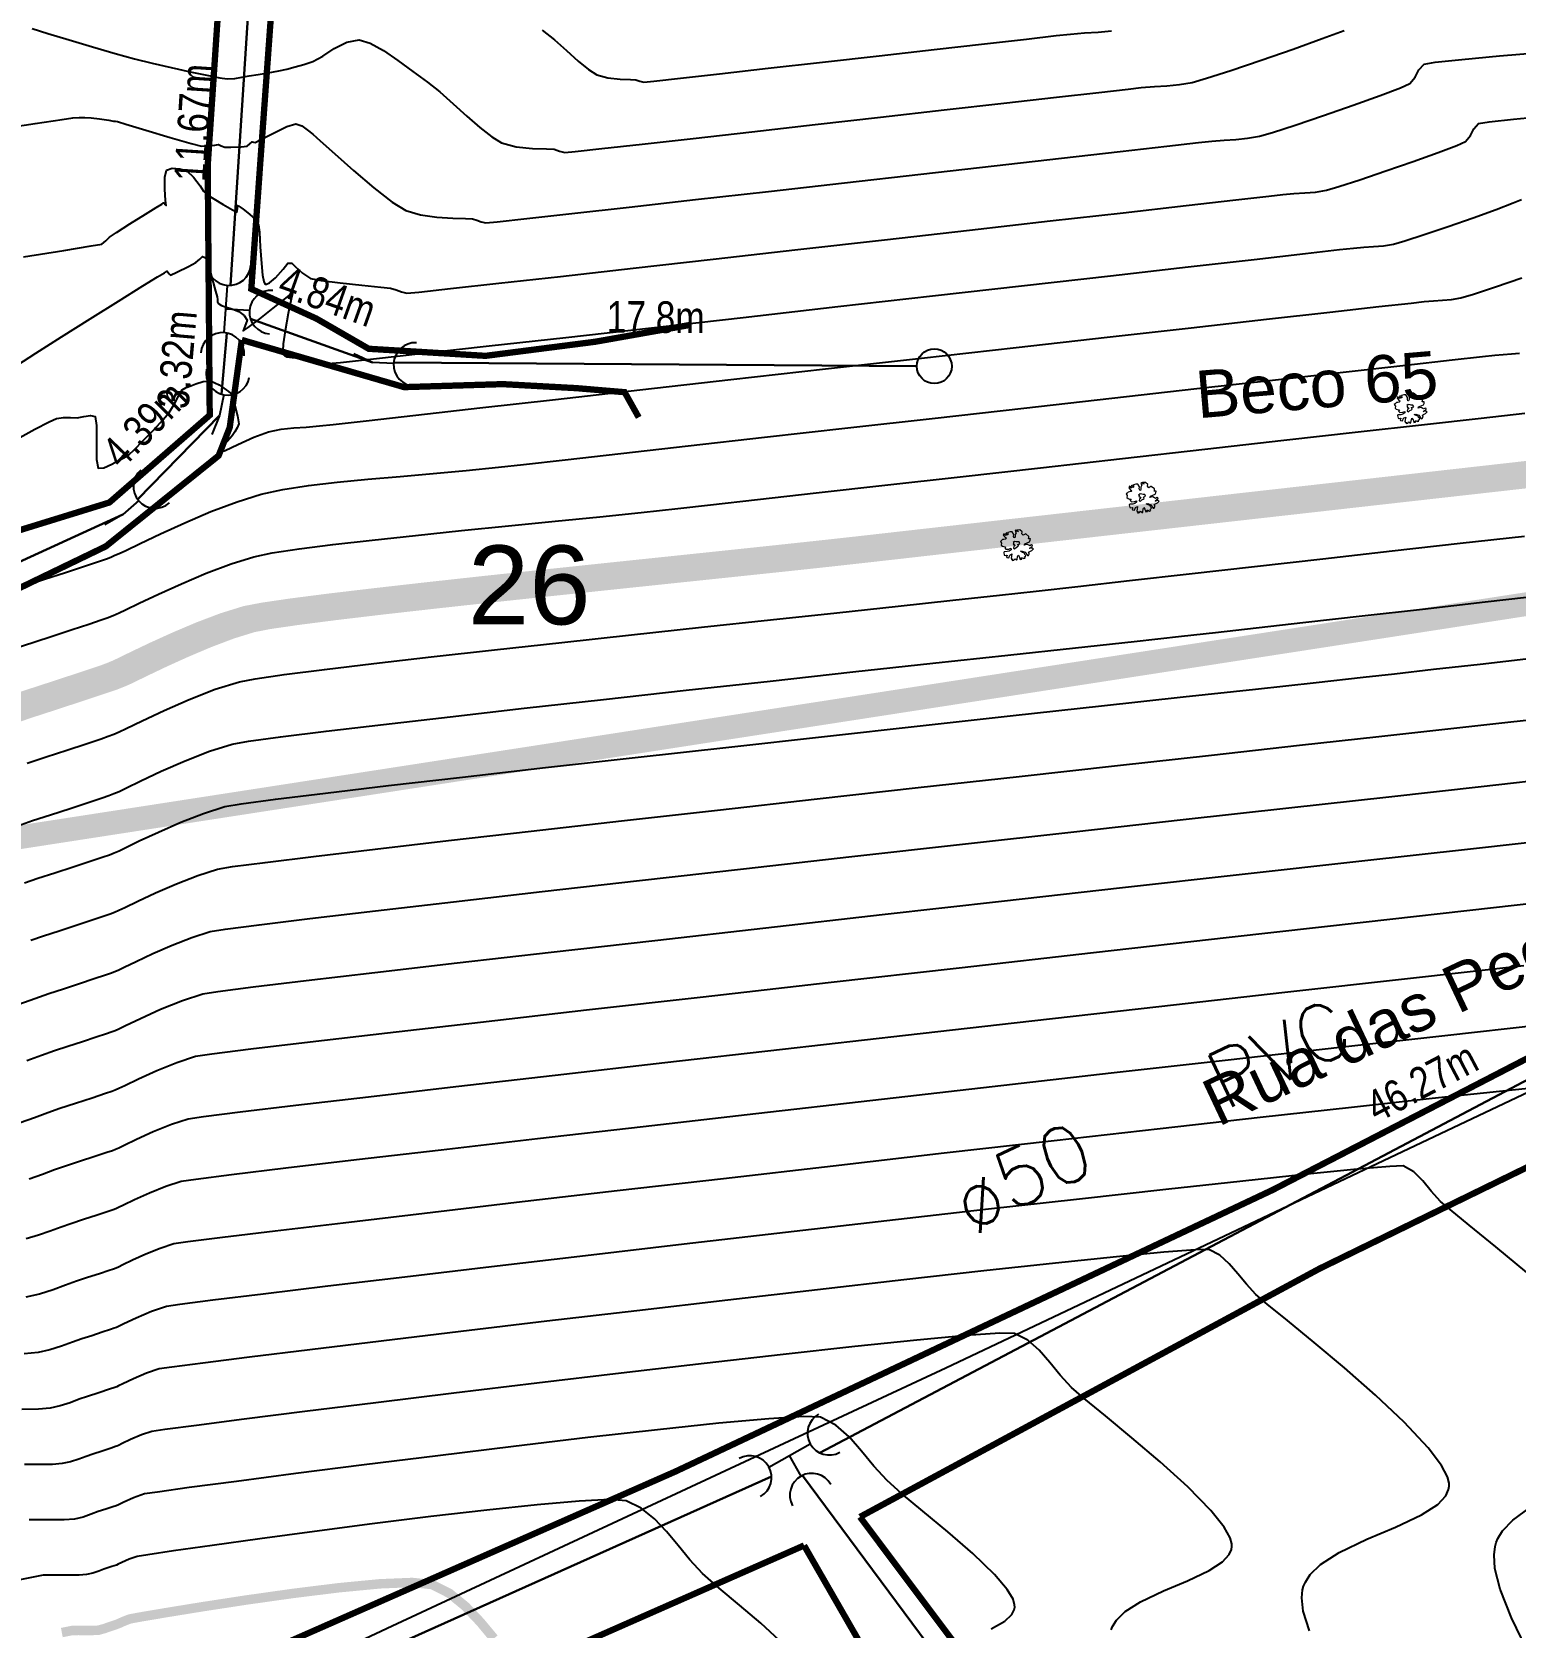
# Model space of a CAD drawing. Extents: x 360931 to 362237, y 7351473 to 7352200.
# Drawn here: x 361446 to 361493, y 7351632.7 to 7351683.3 of the extents above; entities that cross this region are included whole.
import ezdxf
from ezdxf.enums import TextEntityAlignment as Align

# ---------------------------------------------------------------- set-up
doc = ezdxf.new("R2010")
doc.units = 0
for name, color, linetype in [('A_Curvas Intermediarias', 37, 'Continuous'), ('A_Curvas Mestras', 32, 'Continuous'), ('AGUA', 3, 'Continuous'), ('LISTAGEM_TEXTO', 7, 'Continuous'), ('PONTOS-Pontos - Água_U', 1, 'Continuous'), ('PS_IND_COMPRIMENTO', 7, 'Continuous'), ('TEXTO', 7, 'Continuous'), ('ZZ-Carimbo Texto', 7, 'Continuous')]:
    doc.layers.add(name, color=color, linetype=linetype)
doc.layers.add('LT-ARV', color=114, linetype='Continuous', lineweight=5)
doc.layers.add('TUBO_PE_80_NTS194_PN_12_5', color=5, linetype='Continuous', lineweight=30)
doc.styles.add('CARIMBO', font='arial.ttf', dxfattribs={"height": 2})
doc.styles.add('ROMANS', font='arial.ttf', dxfattribs={"height": 2})
doc.styles.add('SABESP', font='ROMANS.shx', dxfattribs={"height": 2})
doc.styles.get("Standard").update_dxf_attribs({"font": 'arial.ttf'})
picture_1 = doc.add_image_def('image1.tif', size_in_pixel=(23490, 20550))

# ---------------------------------------------------------------- blocks, each defined once
blk = doc.blocks.new('ARV-100')
at = {"layer": 'LT-ARV'}
for p, q in [((-0.027, 0.438), (-0.051, 0.425)), ((0.042, 0.412), (-0.027, 0.438)), ((-0.406, 0.053), (-0.419, 0.016)), ((-0.419, 0.016), (-0.397, 0.014)), ((-0.367, 0.076), (-0.406, 0.053)), ((-0.397, 0.014), (-0.385, 0.025)), ((-0.373, 0.148), (-0.388, 0.104)), ((-0.388, 0.104), (-0.379, 0.101)), ((-0.385, 0.025), (-0.377, -0.027)), ((-0.379, 0.101), (-0.364, 0.119)), ((-0.293, 0.125), (-0.373, 0.148)), ((-0.349, 0.097), (-0.367, 0.076)), ((-0.364, 0.119), (-0.349, 0.097)), ((-0.316, 0.244), (-0.332, 0.248)), ((-0.332, 0.248), (-0.326, 0.22)), ((-0.326, 0.22), (-0.265, 0.159)), ((-0.276, 0.254), (-0.316, 0.244)), ((-0.241, 0.129), (-0.293, 0.125)), ((-0.275, 0.342), (-0.288, 0.298)), ((-0.288, 0.298), (-0.276, 0.254)), ((-0.241, 0.314), (-0.275, 0.342)), ((-0.265, 0.159), (-0.241, 0.129)), ((-0.248, -0.014), (-0.191, 0.018)), ((-0.205, 0.337), (-0.241, 0.343)), ((-0.241, 0.343), (-0.241, 0.314)), ((-0.191, 0.018), (-0.213, -0.026)), ((-0.174, 0.3), (-0.205, 0.337)), ((-0.122, 0.249), (-0.174, 0.3)), ((-0.12, 0.417), (-0.157, 0.379)), ((-0.157, 0.379), (-0.113, 0.313)), ((-0.113, 0.313), (-0.122, 0.249)), ((-0.095, 0.411), (-0.12, 0.417)), ((-0.088, 0.374), (-0.095, 0.411)), ((-0.061, 0.391), (-0.088, 0.374)), ((-0.051, 0.425), (-0.061, 0.391)), ((-0.013, 0.126), (-0.047, 0.11)), ((-0.047, 0.11), (-0.037, 0.053)), ((-0.044, 0.008), (-0.046, -0.019)), ((-0.037, 0.053), (-0.044, 0.008)), ((-0.013, 0.266), (0.006, 0.32)), ((-0.01, 0.205), (-0.013, 0.266)), ((0.02, 0.095), (-0.013, 0.126)), ((0.024, 0.185), (-0.01, 0.205)), ((0.006, 0.32), (0.051, 0.391)), ((0.02, 0.049), (0.02, 0.095)), ((0.045, 0.048), (0.02, 0.049)), ((0.038, 0.242), (0.024, 0.185)), ((0.076, 0.313), (0.038, 0.242)), ((0.051, 0.391), (0.042, 0.412)), ((0.088, 0.064), (0.045, 0.048)), ((0.126, 0.322), (0.076, 0.313)), ((0.087, -0.037), (0.124, 0.002)), ((0.093, 0.035), (0.088, 0.064)), ((0.121, 0.049), (0.093, 0.035)), ((0.124, 0.002), (0.121, 0.049)), ((0.139, 0.283), (0.126, 0.322)), ((0.172, 0.319), (0.139, 0.283)), ((0.201, 0.341), (0.172, 0.319)), ((0.243, 0.354), (0.201, 0.341)), ((0.285, 0.316), (0.243, 0.354)), ((0.34, 0.317), (0.285, 0.316)), ((0.313, 0.168), (0.332, 0.205)), ((0.321, 0.134), (0.313, 0.168)), ((0.364, 0.148), (0.321, 0.134)), ((0.332, 0.205), (0.348, 0.237)), ((0.34, 0.279), (0.34, 0.317)), ((0.348, 0.237), (0.34, 0.279)), ((0.436, 0.157), (0.364, 0.148)), ((0.375, 0.045), (0.38, 0.058)), ((0.431, 0.01), (0.375, 0.045)), ((0.38, 0.058), (0.412, 0.069)), ((0.388, 0.096), (0.41, 0.118)), ((0.417, 0.094), (0.388, 0.096)), ((0.409, -0.054), (0.431, 0.01)), ((0.41, 0.118), (0.425, 0.116)), ((0.412, 0.069), (0.44, 0.035)), ((0.44, 0.074), (0.417, 0.094)), ((0.425, 0.116), (0.44, 0.109)), ((0.459, 0.123), (0.436, 0.157)), ((0.44, 0.109), (0.459, 0.123)), ((0.44, 0.035), (0.44, 0.074)), ((-0.397, -0.075), (-0.411, -0.101)), ((-0.411, -0.101), (-0.39, -0.14)), ((-0.283, -0.075), (-0.397, -0.075)), ((-0.39, -0.14), (-0.363, -0.151)), ((-0.377, -0.027), (-0.37, -0.043)), ((-0.37, -0.043), (-0.329, -0.031)), ((-0.363, -0.151), (-0.336, -0.156)), ((-0.338, -0.191), (-0.346, -0.254)), ((-0.346, -0.254), (-0.341, -0.293)), ((-0.341, -0.293), (-0.333, -0.317)), ((-0.336, -0.156), (-0.338, -0.191)), ((-0.333, -0.317), (-0.297, -0.297)), ((-0.329, -0.031), (-0.295, -0.048)), ((-0.297, -0.297), (-0.275, -0.241)), ((-0.295, -0.048), (-0.248, -0.014)), ((-0.213, -0.026), (-0.283, -0.075)), ((-0.275, -0.241), (-0.264, -0.234)), ((-0.264, -0.234), (-0.262, -0.278)), ((-0.262, -0.278), (-0.262, -0.327)), ((-0.262, -0.327), (-0.24, -0.346)), ((-0.24, -0.346), (-0.22, -0.334)), ((-0.22, -0.334), (-0.213, -0.279)), ((-0.213, -0.279), (-0.187, -0.269)), ((-0.187, -0.269), (-0.141, -0.244)), ((-0.141, -0.244), (-0.112, -0.166)), ((-0.086, -0.196), (-0.117, -0.339)), ((-0.117, -0.339), (-0.093, -0.375)), ((-0.112, -0.166), (-0.086, -0.196)), ((-0.093, -0.375), (-0.063, -0.405)), ((-0.063, -0.405), (-0.033, -0.359)), ((-0.046, -0.019), (0.001, -0.029)), ((-0.033, -0.359), (-0.015, -0.377)), ((-0.015, -0.377), (0.016, -0.404)), ((0.001, -0.029), (-0.012, -0.09)), ((-0.012, -0.09), (0.042, -0.096)), ((0.016, -0.404), (0.119, -0.368)), ((0.042, -0.096), (0.067, -0.059)), ((0.067, -0.059), (0.087, -0.037)), ((0.119, -0.368), (0.122, -0.356)), ((0.122, -0.356), (0.131, -0.289)), ((0.131, -0.289), (0.183, -0.283)), ((0.183, -0.283), (0.217, -0.324)), ((0.199, -0.063), (0.213, -0.052)), ((0.226, -0.096), (0.199, -0.063)), ((0.213, -0.052), (0.251, -0.059)), ((0.217, -0.324), (0.299, -0.299)), ((0.266, -0.126), (0.226, -0.096)), ((0.251, -0.059), (0.292, -0.093)), ((0.292, -0.176), (0.266, -0.126)), ((0.287, -0.249), (0.303, -0.221)), ((0.328, -0.229), (0.287, -0.249)), ((0.292, -0.093), (0.377, -0.095)), ((0.324, -0.176), (0.292, -0.176)), ((0.299, -0.299), (0.343, -0.23)), ((0.303, -0.221), (0.338, -0.22)), ((0.36, -0.182), (0.324, -0.176)), ((0.343, -0.23), (0.328, -0.229)), ((0.338, -0.22), (0.355, -0.206)), ((0.355, -0.206), (0.36, -0.182)), ((0.377, -0.095), (0.409, -0.054))]:
    blk.add_line(p, q, dxfattribs=at)
blk = doc.blocks.new('*U1014', base_point=(361419.987, 7351824.875))
for p, q in [((361419.985, 7351824.951), (361419.987, 7351824.8)), ((361420.138, 7351824.802), (361419.837, 7351824.798))]:
    blk.add_line(p, q)
for centre, start, end in [((361419.984, 7351825.088), 180.639, 0.639), ((361419.699, 7351824.797), 270.639, 90.639), ((361420.275, 7351824.803), 90.639, 270.639)]:
    blk.add_arc(centre, 0.138, start, end)
blk = doc.blocks.new('*U1154')
for p, q in [((-0.135, 0), (0, 0)), ((0, 0), (0.128, -0.025))]:
    blk.add_line(p, q)
blk.add_arc((-0.272, 0), 0.138, 270.0906, 90.0906)
blk = doc.blocks.new('*U1155')
for p, q in [((-0.135, 0), (0, 0)), ((0, 0), (0.128, -0.025))]:
    blk.add_line(p, q)
blk.add_arc((-0.272, 0), 0.138, 270.0906, 90.0906)
blk = doc.blocks.new('*U1156', base_point=(361544.508, 7351672.666))
for p, q in [((361544.382, 7351672.606), (361544.634, 7351672.77)), ((361544.59, 7351672.562), (361544.508, 7351672.688))]:
    blk.add_line(p, q)
for centre, start, end in [((361544.75, 7351672.845), 122.9683, 302.9683), ((361544.266, 7351672.532), 302.9683, 122.9683), ((361544.665, 7351672.447), 32.9683, 212.9683)]:
    blk.add_arc(centre, 0.138, start, end)
blk = doc.blocks.new('*U1159')
for p, q in [((-0.135, 0), (0, 0)), ((0, 0), (0.121, -0.049))]:
    blk.add_line(p, q)
blk.add_arc((-0.272, 0), 0.138, 270.0906, 90.0906)
blk = doc.blocks.new('*U1355', base_point=(361222.514, 7351707.186))
blk.add_circle((361222.514, 7351707.186), 0.11)

msp = doc.modelspace()

# ---------------------------------------------------------------- linework, layer by layer
at = {"color": 0, "const_width": 0.2}
for points in [[(361418.062, 7351615.73), (361428.57, 7351620.209), (361442.639, 7351627.221), (361466.39, 7351637.679), (361485.303, 7351646.596), (361504.158, 7351656.341), (361520.394, 7351664.733), (361531.732, 7351670.921), (361539.767, 7351676.481), (361564.759, 7351694.257), (361569.859, 7351696.729), (361586.199, 7351702.555), (361595.11, 7351705.284), (361588.465, 7351719.596), (361578.767, 7351741.335), (361566.162, 7351734.098), (361548.463, 7351728.201), (361533.981, 7351723.108), (361524.91, 7351717.088)], [(361412.568, 7351649.564), (361423.092, 7351653.98), (361431.258, 7351658.585), (361438.854, 7351664.179), (361440.415, 7351664.944), (361440.224, 7351665.833), (361448.455, 7351668.374), (361451.634, 7351671.14), (361451.57, 7351679.047), (361452.079, 7351686.611), (361456.305, 7351688.802), (361456.052, 7351695.047), (361453.496, 7351694.922), (361451.724, 7351695.616), (361447.458, 7351701.365), (361445.694, 7351704.072), (361443.28, 7351706.114), (361431.558, 7351713.087), (361426.053, 7351704.347), (361421.922, 7351700.852), (361413.675, 7351692.547)], [(361457.514, 7351695.099), (361457.379, 7351688.263), (361453.73, 7351685.951), (361453.23, 7351679.069), (361452.951, 7351675.138), (361455.013, 7351674.199), (361456.671, 7351673.243), (361460.371, 7351673.019), (361463.848, 7351673.466), (361466.882, 7351674.004)], [(361452.65, 7351673.523), (361452.267, 7351670.75), (361451.916, 7351669.857), (361448.342, 7351666.984), (361439.698, 7351662.808), (361433.889, 7351658.146), (361429.264, 7351655.181), (361423.935, 7351651.704), (361422.149, 7351651.513), (361418.063, 7351650.011)], [(361452.65, 7351673.523), (361457.792, 7351672.028), (361460.918, 7351672.123), (361463.246, 7351671.996), (361464.777, 7351671.868), (361465.224, 7351671.071)], [(361472.232, 7351636.239), (361486.788, 7351644.103), (361502.128, 7351651.591), (361511.89, 7351656.736)], [(361472.232, 7351636.239), (361479.187, 7351626.96), (361487.063, 7351617.265), (361487.474, 7351615.175), (361486.514, 7351612.16)], [(361317.758, 7351575.33), (361330.306, 7351582.057), (361349.871, 7351587.721), (361365.128, 7351593.58), (361384.03, 7351599.106), (361403.682, 7351605.022), (361420.898, 7351611.876), (361438.92, 7351620.085), (361454.48, 7351628.295), (361470.462, 7351635.335)], [(361470.462, 7351635.335), (361476.269, 7351625.234), (361485.941, 7351615.305), (361485.839, 7351613.409), (361485.156, 7351612.619), (361487.89, 7351609.35)]]:
    msp.add_lwpolyline(points, dxfattribs=at)
at = {"layer": 'A_Curvas Intermediarias', "flags": 128}
for points, elevation in [([(361446.012, 7351683.387), (361446.509, 7351683.235), (361447.177, 7351683.031), (361447.92, 7351682.807), (361448.642, 7351682.596), (361449.249, 7351682.431), (361449.809, 7351682.293), (361450.416, 7351682.151), (361451.014, 7351682.018), (361451.547, 7351681.906), (361451.957, 7351681.828), (361452.189, 7351681.796), (361452.425, 7351681.809), (361452.651, 7351681.849), (361452.888, 7351681.892), (361453.167, 7351681.932), (361453.488, 7351681.981), (361453.819, 7351682.044), (361454.073, 7351682.102), (361454.341, 7351682.171), (361454.618, 7351682.251), (361454.897, 7351682.347), (361455.212, 7351682.516), (361455.581, 7351682.751), (361455.976, 7351682.955), (361456.367, 7351683.029), (361456.715, 7351682.928), (361457.135, 7351682.695), (361457.597, 7351682.378), (361458.072, 7351682.026), (361458.531, 7351681.687), (361458.922, 7351681.379), (361459.347, 7351681.007), (361459.779, 7351680.616), (361460.194, 7351680.25), (361460.567, 7351679.953), (361460.873, 7351679.769), (361461.34, 7351679.645), (361461.861, 7351679.591), (361462.307, 7351679.575), (361462.545, 7351679.564), (361462.715, 7351679.507), (361462.885, 7351679.461), (361463.207, 7351679.493), (361464.055, 7351679.585), (361465.333, 7351679.727), (361466.949, 7351679.908), (361468.807, 7351680.118), (361470.815, 7351680.345), (361472.878, 7351680.579), (361474.901, 7351680.809), (361476.792, 7351681.024), (361478.455, 7351681.213), (361479.798, 7351681.365), (361480.725, 7351681.47), (361481.144, 7351681.517), (361481.56, 7351681.551), (361481.958, 7351681.575), (361482.353, 7351681.611), (361482.761, 7351681.681), (361483.21, 7351681.811), (361483.984, 7351682.062), (361484.945, 7351682.387), (361485.955, 7351682.738), (361486.875, 7351683.068), (361487.567, 7351683.329)], 33), ([(361462.164, 7351683.338), (361462.555, 7351683.029), (361462.941, 7351682.687), (361463.305, 7351682.357), (361463.63, 7351682.085), (361463.898, 7351681.918), (361464.247, 7351681.825), (361464.637, 7351681.785), (361464.967, 7351681.773), (361465.136, 7351681.766), (361465.262, 7351681.725), (361465.388, 7351681.69), (361465.705, 7351681.723), (361466.542, 7351681.815), (361467.787, 7351681.954), (361469.326, 7351682.128), (361471.048, 7351682.323), (361472.84, 7351682.526), (361474.588, 7351682.724), (361476.182, 7351682.905), (361477.507, 7351683.055), (361478.452, 7351683.162), (361478.904, 7351683.212), (361479.349, 7351683.248), (361479.775, 7351683.274), (361480.198, 7351683.313)], 34), ([(361444.838, 7351680.185), (361446.104, 7351680.38), (361446.96, 7351680.511), (361447.301, 7351680.561), (361447.494, 7351680.571), (361447.68, 7351680.571), (361447.874, 7351680.561), (361448.145, 7351680.528), (361448.44, 7351680.481), (361448.587, 7351680.456), (361448.649, 7351680.449), (361448.71, 7351680.442), (361448.979, 7351680.36), (361449.613, 7351680.168), (361450.378, 7351679.938), (361451.042, 7351679.743), (361451.374, 7351679.656), (361451.631, 7351679.667), (361451.791, 7351679.691), (361451.852, 7351679.705), (361451.911, 7351679.715), (361451.998, 7351679.676), (361452.109, 7351679.632), (361452.305, 7351679.631), (361452.628, 7351679.641), (361452.82, 7351679.656), (361452.909, 7351679.735), (361452.974, 7351679.802), (361453.025, 7351679.788), (361453.077, 7351679.773), (361453.255, 7351679.868), (361453.65, 7351680.076), (361454.079, 7351680.281), (361454.361, 7351680.369), (361454.547, 7351680.307), (361454.721, 7351680.178), (361454.897, 7351680.037), (361455.133, 7351679.833), (361455.595, 7351679.416), (361456.191, 7351678.886), (361456.828, 7351678.344), (361457.411, 7351677.888), (361457.848, 7351677.62), (361458.308, 7351677.487), (361458.833, 7351677.416), (361459.338, 7351677.385), (361459.74, 7351677.374), (361459.955, 7351677.362), (361460.1, 7351677.317), (361460.237, 7351677.265), (361460.383, 7351677.233), (361460.739, 7351677.267), (361461.678, 7351677.369), (361463.102, 7351677.527), (361464.917, 7351677.73), (361467.026, 7351677.967), (361469.333, 7351678.228), (361471.741, 7351678.501), (361474.156, 7351678.775), (361476.48, 7351679.039), (361478.617, 7351679.282), (361480.473, 7351679.492), (361481.95, 7351679.66), (361482.952, 7351679.774), (361483.384, 7351679.822), (361483.77, 7351679.854), (361484.14, 7351679.877), (361484.508, 7351679.91), (361484.887, 7351679.975), (361485.304, 7351680.095), (361486.024, 7351680.329), (361486.917, 7351680.631), (361487.856, 7351680.957), (361488.711, 7351681.264), (361489.354, 7351681.507), (361489.656, 7351681.642), (361489.816, 7351681.844), (361489.936, 7351682.081), (361490.101, 7351682.262), (361490.457, 7351682.32), (361491.297, 7351682.408), (361492.491, 7351682.518), (361493.91, 7351682.643)], 32), ([(361445.731, 7351676.155), (361447.013, 7351676.358), (361447.88, 7351676.499), (361448.213, 7351676.559), (361448.341, 7351676.663), (361448.462, 7351676.783), (361448.676, 7351676.924), (361449.105, 7351677.196), (361449.599, 7351677.506), (361449.94, 7351677.719), (361450.114, 7351677.826), (361450.172, 7351677.861), (361450.181, 7351677.866), (361450.185, 7351677.863), (361450.198, 7351677.848), (361450.225, 7351677.813), (361450.249, 7351677.786), (361450.238, 7351677.945), (361450.216, 7351678.3), (361450.215, 7351678.677), (361450.266, 7351678.896), (361450.441, 7351678.96), (361450.683, 7351678.946), (361450.906, 7351678.876), (361451.12, 7351678.679), (361451.328, 7351678.4), (361451.441, 7351678.238), (361451.523, 7351678.163), (361451.609, 7351678.093), (361451.763, 7351677.997), (361452.06, 7351677.818), (361452.354, 7351677.646), (361452.496, 7351677.574), (361452.509, 7351677.683), (361452.51, 7351677.786), (361452.561, 7351677.759), (361452.616, 7351677.723), (361452.696, 7351677.664), (361452.846, 7351677.547), (361452.974, 7351677.438), (361453.093, 7351677.312), (361453.182, 7351677.17), (361453.207, 7351676.939), (361453.234, 7351676.477), (361453.269, 7351675.944), (361453.31, 7351675.57), (361453.35, 7351675.374), (361453.382, 7351675.302), (361453.4, 7351675.287), (361453.436, 7351675.286), (361453.532, 7351675.334), (361453.713, 7351675.495), (361453.956, 7351675.764), (361454.113, 7351675.952), (361454.175, 7351675.955), (361454.238, 7351675.95), (361454.344, 7351675.846), (361454.57, 7351675.639), (361454.823, 7351675.471), (361455.161, 7351675.403), (361455.766, 7351675.329), (361456.457, 7351675.257), (361457.051, 7351675.198), (361457.364, 7351675.16), (361457.539, 7351675.106), (361457.705, 7351675.043), (361457.88, 7351675.004), (361458.26, 7351675.04), (361459.262, 7351675.148), (361460.79, 7351675.317), (361462.75, 7351675.536), (361465.046, 7351675.795), (361467.585, 7351676.081), (361470.269, 7351676.385), (361473.006, 7351676.695), (361475.699, 7351677), (361478.253, 7351677.291), (361480.574, 7351677.554), (361482.567, 7351677.781), (361484.136, 7351677.959), (361485.186, 7351678.079), (361485.624, 7351678.128), (361485.981, 7351678.157), (361486.323, 7351678.178), (361486.662, 7351678.209), (361487.013, 7351678.268), (361487.398, 7351678.38), (361488.063, 7351678.595), (361488.889, 7351678.875), (361489.757, 7351679.176), (361490.547, 7351679.46), (361491.141, 7351679.684), (361491.42, 7351679.809), (361491.568, 7351679.996), (361491.679, 7351680.215), (361491.831, 7351680.382), (361492.161, 7351680.436), (361492.937, 7351680.517), (361494.041, 7351680.619)], 31), ([(361445.525, 7351670.382), (361446.096, 7351670.695), (361446.543, 7351670.93), (361446.783, 7351671.039), (361447.003, 7351671.068), (361447.223, 7351671.062), (361447.434, 7351671.059), (361447.648, 7351671.095), (361447.854, 7351671.133), (361448.005, 7351671.1), (361448.048, 7351670.814), (361448.046, 7351670.271), (361448.047, 7351669.731), (361448.097, 7351669.456), (361448.283, 7351669.471), (361448.53, 7351669.591), (361448.725, 7351669.698), (361448.91, 7351669.788), (361449.082, 7351669.899), (361449.241, 7351670.047), (361449.527, 7351670.335), (361449.862, 7351670.68), (361450.163, 7351671.002), (361450.352, 7351671.221), (361450.521, 7351671.498), (361450.666, 7351671.779), (361450.763, 7351671.94), (361450.89, 7351672.013), (361451.034, 7351672.065), (361451.189, 7351672.129), (361451.423, 7351672.208), (361451.656, 7351672.229), (361451.931, 7351672.099), (361452.227, 7351671.889), (361452.37, 7351671.769), (361452.376, 7351671.698), (361452.376, 7351671.623), (361452.427, 7351671.449), (361452.515, 7351671.123), (361452.551, 7351670.869), (361452.508, 7351670.736), (361452.433, 7351670.614), (361452.348, 7351670.49), (361452.193, 7351670.312), (361452.003, 7351670.102), (361451.939, 7351669.964), (361452.126, 7351670.017), (361452.529, 7351670.21), (361453.026, 7351670.443), (361453.496, 7351670.615), (361453.9, 7351670.695), (361454.294, 7351670.736), (361454.692, 7351670.762), (361455.108, 7351670.798), (361455.543, 7351670.847), (361456.59, 7351670.965), (361458.167, 7351671.143), (361460.193, 7351671.371), (361462.586, 7351671.64), (361465.263, 7351671.942), (361468.144, 7351672.266), (361471.145, 7351672.605), (361474.186, 7351672.947), (361477.185, 7351673.285), (361480.059, 7351673.608), (361482.726, 7351673.909), (361485.106, 7351674.176), (361487.115, 7351674.403), (361488.672, 7351674.578), (361489.696, 7351674.693), (361490.104, 7351674.738), (361490.402, 7351674.763), (361490.688, 7351674.78), (361490.972, 7351674.806), (361491.265, 7351674.856), (361491.666, 7351674.974), (361492.363, 7351675.203), (361493.197, 7351675.488)], 29), ([(361445.793, 7351665.743), (361446.404, 7351665.943), (361447.062, 7351666.159), (361447.672, 7351666.361), (361448.138, 7351666.516), (361448.363, 7351666.592), (361448.501, 7351666.646), (361448.632, 7351666.7), (361448.769, 7351666.757), (361448.976, 7351666.857), (361449.433, 7351667.08), (361450.077, 7351667.386), (361450.844, 7351667.734), (361451.673, 7351668.085), (361452.501, 7351668.399), (361453.265, 7351668.635), (361453.954, 7351668.784), (361454.763, 7351668.908), (361455.668, 7351669.016), (361456.645, 7351669.111), (361457.669, 7351669.201), (361458.716, 7351669.29), (361459.762, 7351669.384), (361460.785, 7351669.49), (361461.575, 7351669.579), (361462.892, 7351669.728), (361464.657, 7351669.927), (361466.79, 7351670.167), (361469.213, 7351670.44), (361471.846, 7351670.737), (361474.61, 7351671.048), (361477.426, 7351671.365), (361480.216, 7351671.679), (361482.899, 7351671.981), (361485.397, 7351672.263), (361487.631, 7351672.514), (361489.522, 7351672.727), (361490.99, 7351672.892), (361491.957, 7351673), (361492.344, 7351673.043), (361492.613, 7351673.065), (361492.871, 7351673.081), (361493.127, 7351673.104)], 28), ([(361445.498, 7351663.767), (361446.059, 7351663.949), (361446.671, 7351664.149), (361447.273, 7351664.347), (361447.801, 7351664.521), (361448.192, 7351664.652), (361448.382, 7351664.717), (361448.575, 7351664.793), (361448.767, 7351664.874), (361448.964, 7351664.969), (361449.397, 7351665.18), (361450.008, 7351665.47), (361450.737, 7351665.801), (361451.523, 7351666.134), (361452.309, 7351666.432), (361453.034, 7351666.656), (361453.613, 7351666.774), (361454.462, 7351666.903), (361455.534, 7351667.04), (361456.78, 7351667.184), (361458.155, 7351667.332), (361459.611, 7351667.483), (361461.102, 7351667.632), (361462.579, 7351667.779), (361463.996, 7351667.922), (361465.305, 7351668.057), (361466.461, 7351668.182), (361467.494, 7351668.299), (361468.983, 7351668.467), (361470.85, 7351668.677), (361473.018, 7351668.922), (361475.41, 7351669.191), (361477.948, 7351669.477), (361480.554, 7351669.771), (361483.152, 7351670.063), (361485.663, 7351670.346), (361488.011, 7351670.61), (361490.118, 7351670.847), (361491.906, 7351671.048), (361493.298, 7351671.205)], 27), ([(361445.56, 7351658.136), (361446.02, 7351658.295), (361446.591, 7351658.48), (361447.21, 7351658.683), (361447.785, 7351658.873), (361448.225, 7351659.019), (361448.439, 7351659.092), (361448.601, 7351659.156), (361448.762, 7351659.223), (361448.975, 7351659.327), (361449.447, 7351659.556), (361450.099, 7351659.86), (361450.851, 7351660.189), (361451.625, 7351660.492), (361452.341, 7351660.719), (361452.859, 7351660.809), (361453.874, 7351660.948), (361455.321, 7351661.129), (361457.134, 7351661.345), (361459.246, 7351661.589), (361461.593, 7351661.856), (361464.109, 7351662.137), (361466.727, 7351662.427), (361469.383, 7351662.719), (361472.01, 7351663.006), (361474.543, 7351663.282), (361476.915, 7351663.54), (361479.062, 7351663.773), (361480.917, 7351663.975), (361482.415, 7351664.139), (361483.49, 7351664.259), (361484.779, 7351664.404), (361486.353, 7351664.582), (361488.137, 7351664.783), (361490.056, 7351664.999), (361492.036, 7351665.222), (361494.001, 7351665.444)], 24), ([(361445.764, 7351656.322), (361446.193, 7351656.471), (361446.728, 7351656.644), (361447.308, 7351656.834), (361447.847, 7351657.012), (361448.258, 7351657.149), (361448.457, 7351657.217), (361448.609, 7351657.277), (361448.76, 7351657.34), (361448.959, 7351657.436), (361449.4, 7351657.651), (361450.011, 7351657.935), (361450.715, 7351658.243), (361451.44, 7351658.527), (361452.11, 7351658.739), (361452.633, 7351658.827), (361453.719, 7351658.972), (361455.298, 7351659.167), (361457.297, 7351659.404), (361459.645, 7351659.676), (361462.272, 7351659.975), (361465.106, 7351660.294), (361468.076, 7351660.626), (361471.11, 7351660.963), (361474.138, 7351661.298), (361477.088, 7351661.623), (361479.889, 7351661.931), (361482.47, 7351662.214), (361484.759, 7351662.465), (361486.685, 7351662.676), (361488.178, 7351662.841), (361489.166, 7351662.951), (361490.406, 7351663.091), (361491.877, 7351663.257), (361493.508, 7351663.441)], 23), ([(361445.967, 7351654.508), (361446.367, 7351654.647), (361446.866, 7351654.809), (361447.407, 7351654.986), (361447.91, 7351655.152), (361448.294, 7351655.28), (361448.476, 7351655.342), (361448.618, 7351655.398), (361448.758, 7351655.456), (361448.941, 7351655.545), (361449.352, 7351655.745), (361449.921, 7351656.01), (361450.578, 7351656.297), (361451.254, 7351656.562), (361451.879, 7351656.76), (361452.359, 7351656.839), (361453.393, 7351656.975), (361454.919, 7351657.162), (361456.873, 7351657.394), (361459.194, 7351657.664), (361461.817, 7351657.965), (361464.68, 7351658.29), (361467.719, 7351658.632), (361470.873, 7351658.986), (361474.078, 7351659.344), (361477.271, 7351659.699), (361480.39, 7351660.045), (361483.371, 7351660.375), (361486.151, 7351660.682), (361488.668, 7351660.96), (361490.858, 7351661.202), (361492.659, 7351661.4), (361494.008, 7351661.55)], 22), ([(361445.585, 7351652.479), (361446.091, 7351652.666), (361446.541, 7351652.823), (361447.004, 7351652.973), (361447.507, 7351653.138), (361447.973, 7351653.292), (361448.328, 7351653.41), (361448.495, 7351653.467), (361448.626, 7351653.519), (361448.756, 7351653.573), (361448.924, 7351653.654), (361449.304, 7351653.839), (361449.831, 7351654.085), (361450.441, 7351654.352), (361451.069, 7351654.597), (361451.648, 7351654.781), (361452.127, 7351654.857), (361453.203, 7351654.996), (361454.81, 7351655.191), (361456.884, 7351655.436), (361459.359, 7351655.723), (361462.17, 7351656.046), (361465.253, 7351656.397), (361468.543, 7351656.769), (361471.975, 7351657.155), (361475.483, 7351657.549), (361479.004, 7351657.943), (361482.472, 7351658.33), (361485.821, 7351658.703), (361488.989, 7351659.055), (361491.908, 7351659.379), (361494.515, 7351659.668)], 21), ([(361496.234, 7351655.972), (361492.301, 7351655.531), (361488.171, 7351655.067), (361483.923, 7351654.59), (361479.632, 7351654.107), (361475.374, 7351653.627), (361471.227, 7351653.158), (361467.266, 7351652.708), (361463.569, 7351652.287), (361460.21, 7351651.903), (361457.268, 7351651.563), (361454.818, 7351651.277), (361452.936, 7351651.052), (361451.7, 7351650.898), (361451.186, 7351650.822), (361450.593, 7351650.629), (361449.958, 7351650.37), (361449.375, 7351650.106), (361448.941, 7351649.898), (361448.753, 7351649.806), (361448.643, 7351649.76), (361448.533, 7351649.717), (361448.335, 7351649.65), (361447.909, 7351649.508), (361447.385, 7351649.336), (361446.889, 7351649.175), (361446.51, 7351649.043), (361446.084, 7351648.885), (361445.625, 7351648.724)], 19), ([(361493.266, 7351653.7), (361489.573, 7351653.285), (361485.696, 7351652.849), (361481.705, 7351652.399), (361477.674, 7351651.944), (361473.673, 7351651.49), (361469.777, 7351651.047), (361466.055, 7351650.623), (361462.58, 7351650.225), (361459.425, 7351649.861), (361456.66, 7351649.54), (361454.359, 7351649.27), (361452.593, 7351649.058), (361451.434, 7351648.913), (361450.955, 7351648.843), (361450.418, 7351648.668), (361449.841, 7351648.433), (361449.312, 7351648.194), (361448.919, 7351648.005), (361448.751, 7351647.922), (361448.652, 7351647.881), (361448.552, 7351647.841), (361448.374, 7351647.782), (361447.989, 7351647.654), (361447.512, 7351647.497), (361447.062, 7351647.351), (361446.719, 7351647.231), (361446.334, 7351647.088), (361445.918, 7351646.943)], 18), ([(361493.774, 7351651.817), (361490.756, 7351651.481), (361487.437, 7351651.109), (361483.892, 7351650.71), (361480.194, 7351650.292), (361476.418, 7351649.864), (361472.638, 7351649.434), (361468.929, 7351649.01), (361465.365, 7351648.601), (361462.02, 7351648.215), (361458.969, 7351647.861), (361456.287, 7351647.547), (361454.046, 7351647.282), (361452.323, 7351647.074), (361451.191, 7351646.932), (361450.724, 7351646.864), (361450.242, 7351646.707), (361449.725, 7351646.496), (361449.25, 7351646.281), (361448.899, 7351646.112), (361448.749, 7351646.039), (361448.66, 7351646.002), (361448.571, 7351645.966), (361448.414, 7351645.913), (361448.068, 7351645.799), (361447.64, 7351645.658), (361447.236, 7351645.527), (361446.929, 7351645.419), (361446.583, 7351645.292), (361446.211, 7351645.161), (361445.821, 7351645.045)], 17), ([(361494.123, 7351649.888), (361492.49, 7351649.719), (361490.359, 7351649.491), (361487.806, 7351649.211), (361484.908, 7351648.889), (361481.741, 7351648.533), (361478.381, 7351648.153), (361474.904, 7351647.758), (361471.386, 7351647.355), (361467.905, 7351646.954), (361464.536, 7351646.565), (361461.355, 7351646.195), (361458.438, 7351645.853), (361455.862, 7351645.549), (361453.704, 7351645.292), (361452.039, 7351645.089), (361450.943, 7351644.951), (361450.493, 7351644.885), (361450.067, 7351644.746), (361449.608, 7351644.559), (361449.189, 7351644.369), (361448.878, 7351644.22), (361448.747, 7351644.156), (361448.669, 7351644.123), (361448.59, 7351644.091), (361448.452, 7351644.045), (361448.147, 7351643.944), (361447.767, 7351643.819), (361447.41, 7351643.703), (361447.065, 7351643.581), (361446.671, 7351643.437), (361446.246, 7351643.3), (361445.81, 7351643.202)], 16), ([(361486.474, 7351632.636), (361486.277, 7351633.259), (361486.229, 7351633.678), (361486.256, 7351633.929), (361486.288, 7351634.046), (361486.342, 7351634.173), (361486.495, 7351634.412), (361486.826, 7351634.736), (361487.413, 7351635.115), (361488.288, 7351635.532), (361489.202, 7351635.915), (361490.026, 7351636.301), (361490.536, 7351636.634), (361490.788, 7351636.91), (361490.878, 7351637.111), (361490.897, 7351637.217), (361490.896, 7351637.306), (361490.845, 7351637.508), (361490.658, 7351637.868), (361490.23, 7351638.433), (361489.477, 7351639.238), (361488.563, 7351640.099), (361487.581, 7351640.96), (361486.621, 7351641.766), (361485.773, 7351642.459), (361485.127, 7351642.984), (361484.776, 7351643.285), (361484.479, 7351643.608), (361484.205, 7351643.944), (361483.93, 7351644.261), (361483.631, 7351644.526), (361483.286, 7351644.706), (361482.86, 7351644.702), (361481.858, 7351644.624), (361480.355, 7351644.48), (361478.43, 7351644.279), (361476.159, 7351644.033), (361473.619, 7351643.749), (361470.888, 7351643.438), (361468.042, 7351643.11), (361465.16, 7351642.773), (361462.318, 7351642.437), (361459.593, 7351642.112), (361457.062, 7351641.808), (361454.804, 7351641.533), (361452.894, 7351641.298), (361451.411, 7351641.113), (361450.431, 7351640.985), (361450.031, 7351640.926), (361449.632, 7351640.791), (361449.215, 7351640.614), (361448.885, 7351640.458), (361448.744, 7351640.389), (361448.686, 7351640.365), (361448.628, 7351640.341), (361448.464, 7351640.287), (361448.117, 7351640.172), (361447.758, 7351640.055), (361447.503, 7351639.965), (361447.212, 7351639.858), (361446.9, 7351639.758), (361446.578, 7351639.685), (361446.205, 7351639.656), (361445.68, 7351639.646)], 14), ([(361480.189, 7351632.666), (361480.233, 7351632.771), (361480.361, 7351632.97), (361480.635, 7351633.239), (361481.123, 7351633.554), (361481.849, 7351633.9), (361482.608, 7351634.218), (361483.292, 7351634.538), (361483.716, 7351634.815), (361483.925, 7351635.044), (361484, 7351635.211), (361484.015, 7351635.299), (361484.014, 7351635.382), (361483.962, 7351635.572), (361483.773, 7351635.911), (361483.35, 7351636.442), (361482.615, 7351637.192), (361481.747, 7351637.98), (361480.844, 7351638.749), (361480.007, 7351639.438), (361479.337, 7351639.987), (361478.932, 7351640.337), (361478.575, 7351640.728), (361478.244, 7351641.134), (361477.912, 7351641.517), (361477.551, 7351641.836), (361477.133, 7351642.054), (361476.658, 7351642.06), (361475.595, 7351641.984), (361474.037, 7351641.838), (361472.073, 7351641.634), (361469.796, 7351641.384), (361467.297, 7351641.099), (361464.665, 7351640.792), (361461.993, 7351640.474), (361459.371, 7351640.158), (361456.891, 7351639.854), (361454.644, 7351639.576), (361452.72, 7351639.334), (361451.21, 7351639.14), (361450.207, 7351639.007), (361449.8, 7351638.947), (361449.471, 7351638.836), (361449.128, 7351638.69), (361448.857, 7351638.562), (361448.742, 7351638.505), (361448.694, 7351638.485), (361448.646, 7351638.466), (361448.513, 7351638.422), (361448.228, 7351638.327), (361447.931, 7351638.231), (361447.722, 7351638.157), (361447.483, 7351638.069), (361447.226, 7351637.987), (361446.962, 7351637.927), (361446.655, 7351637.903), (361446.224, 7351637.895), (361445.762, 7351637.896)], 13), ([(361476.389, 7351632.69), (361476.822, 7351632.939), (361477.04, 7351633.147), (361477.118, 7351633.3), (361477.134, 7351633.381), (361477.132, 7351633.457), (361477.081, 7351633.629), (361476.899, 7351633.936), (361476.494, 7351634.415), (361475.807, 7351635.082), (361475.016, 7351635.772), (361474.229, 7351636.426), (361473.551, 7351636.984), (361473.089, 7351637.39), (361472.67, 7351637.847), (361472.283, 7351638.324), (361471.893, 7351638.772), (361471.47, 7351639.147), (361470.981, 7351639.401), (361470.45, 7351639.42), (361469.341, 7351639.35), (361467.76, 7351639.205), (361465.814, 7351639), (361463.61, 7351638.751), (361461.256, 7351638.472), (361458.859, 7351638.179), (361456.526, 7351637.887), (361454.363, 7351637.611), (361452.479, 7351637.366), (361450.981, 7351637.167), (361449.975, 7351637.029), (361449.569, 7351636.968), (361449.22, 7351636.843), (361448.89, 7351636.695), (361448.74, 7351636.622), (361448.665, 7351636.591), (361448.562, 7351636.556), (361448.338, 7351636.482), (361448.105, 7351636.407), (361447.881, 7351636.326), (361447.621, 7351636.236), (361447.345, 7351636.169), (361447.027, 7351636.148), (361446.585, 7351636.143), (361446.164, 7351636.147), (361445.91, 7351636.149)], 12), ([(361469.687, 7351632.327), (361469.089, 7351632.875), (361468.416, 7351633.44), (361467.768, 7351633.978), (361467.246, 7351634.443), (361466.843, 7351634.877), (361466.468, 7351635.332), (361466.1, 7351635.778), (361465.719, 7351636.183), (361465.302, 7351636.517), (361464.828, 7351636.749), (361464.314, 7351636.788), (361463.342, 7351636.742), (361462.009, 7351636.627), (361460.408, 7351636.458), (361458.635, 7351636.25), (361456.784, 7351636.019), (361454.949, 7351635.779), (361453.226, 7351635.547), (361451.708, 7351635.336), (361450.491, 7351635.163), (361449.67, 7351635.042), (361449.338, 7351634.989), (361449.085, 7351634.898), (361448.846, 7351634.791), (361448.738, 7351634.738), (361448.684, 7351634.716), (361448.534, 7351634.666), (361448.279, 7351634.583), (361448.117, 7351634.525), (361447.929, 7351634.459), (361447.729, 7351634.411), (361447.499, 7351634.395), (361447.178, 7351634.392), (361446.874, 7351634.395), (361446.691, 7351634.397), (361446.526, 7351634.398), (361446.362, 7351634.391), (361446.044, 7351634.331), (361445.302, 7351634.183)], 11)]:
    msp.add_lwpolyline(points, dxfattribs=dict(at, elevation=elevation))
at = {"layer": 'A_Curvas Mestras', "flags": 128}
for points, elevation in [([(361445.518, 7351672.713), (361446.126, 7351673.103), (361446.938, 7351673.617), (361447.846, 7351674.189), (361448.742, 7351674.75), (361449.518, 7351675.234), (361449.98, 7351675.521), (361450.197, 7351675.654), (361450.268, 7351675.696), (361450.278, 7351675.701), (361450.286, 7351675.697), (361450.307, 7351675.673), (361450.344, 7351675.62), (361450.386, 7351675.575), (361450.589, 7351675.668), (361450.957, 7351675.854), (361451.193, 7351675.981), (361451.32, 7351676.087), (361451.408, 7351676.161), (361451.475, 7351676.135), (361451.533, 7351676.103), (361451.566, 7351676.018), (361451.613, 7351675.842), (361451.715, 7351675.459), (361451.817, 7351675.073), (361451.866, 7351674.886), (361451.876, 7351674.8), (361451.884, 7351674.728), (361451.927, 7351674.663), (361452.008, 7351674.61), (361452.129, 7351674.576), (361452.367, 7351674.503), (361452.557, 7351674.424), (361452.725, 7351674.297), (361452.824, 7351674.145), (361452.751, 7351673.95), (361452.689, 7351673.813), (361452.854, 7351673.918), (361453.217, 7351674.192), (361453.643, 7351674.527), (361453.999, 7351674.81), (361454.152, 7351674.933), (361454.204, 7351674.97), (361454.252, 7351674.999), (361454.213, 7351674.81), (361454.12, 7351674.359), (361454.019, 7351673.808), (361453.961, 7351673.404), (361453.948, 7351673.178), (361453.958, 7351673.083), (361453.97, 7351673.056), (361453.999, 7351673.028), (361454.08, 7351672.989), (361454.243, 7351672.966), (361454.495, 7351672.969), (361454.773, 7351672.958), (361454.979, 7351672.895), (361455.172, 7351672.821), (361455.378, 7351672.775), (361455.774, 7351672.812), (361456.818, 7351672.925), (361458.418, 7351673.101), (361460.482, 7351673.332), (361462.918, 7351673.605), (361465.633, 7351673.911), (361468.536, 7351674.239), (361471.533, 7351674.578), (361474.533, 7351674.919), (361477.444, 7351675.249), (361480.173, 7351675.559), (361482.627, 7351675.838), (361484.716, 7351676.076), (361486.347, 7351676.261), (361487.427, 7351676.384), (361487.864, 7351676.433), (361488.192, 7351676.46), (361488.505, 7351676.479), (361488.817, 7351676.507), (361489.139, 7351676.562), (361489.493, 7351676.664), (361490.103, 7351676.862), (361490.861, 7351677.118), (361491.657, 7351677.395), (361492.383, 7351677.656), (361492.928, 7351677.862), (361493.184, 7351677.976)], 30), ([(361445.846, 7351660.119), (361446.454, 7351660.316), (361447.112, 7351660.532), (361447.724, 7351660.734), (361448.193, 7351660.89), (361448.42, 7351660.967), (361448.592, 7351661.035), (361448.763, 7351661.107), (361448.99, 7351661.217), (361449.493, 7351661.46), (361450.186, 7351661.784), (361450.987, 7351662.134), (361451.81, 7351662.457), (361452.572, 7351662.698), (361453.077, 7351662.791), (361453.994, 7351662.921), (361455.266, 7351663.083), (361456.837, 7351663.271), (361458.651, 7351663.481), (361460.652, 7351663.706), (361462.784, 7351663.941), (361464.99, 7351664.182), (361467.215, 7351664.422), (361469.403, 7351664.658), (361471.497, 7351664.882), (361473.441, 7351665.09), (361475.179, 7351665.277), (361476.655, 7351665.438), (361477.813, 7351665.567), (361479.131, 7351665.715), (361480.772, 7351665.901), (361482.663, 7351666.114), (361484.73, 7351666.347), (361486.899, 7351666.591), (361489.096, 7351666.839), (361491.248, 7351667.081), (361493.28, 7351667.309)], 25), ([(361494.875, 7351657.766), (361491.569, 7351657.397), (361488.035, 7351657.003), (361484.337, 7351656.589), (361480.544, 7351656.164), (361476.721, 7351655.734), (361472.934, 7351655.308), (361469.249, 7351654.892), (361465.734, 7351654.493), (361462.453, 7351654.119), (361459.474, 7351653.777), (361456.862, 7351653.474), (361454.684, 7351653.218), (361453.007, 7351653.016), (361451.895, 7351652.875), (361451.417, 7351652.802), (361450.769, 7351652.591), (361450.074, 7351652.308), (361449.437, 7351652.019), (361448.963, 7351651.791), (361448.754, 7351651.689), (361448.635, 7351651.64), (361448.514, 7351651.592), (361448.363, 7351651.54), (361448.036, 7351651.432), (361447.606, 7351651.289), (361447.141, 7351651.137), (361446.715, 7351650.999), (361446.3, 7351650.854), (361445.835, 7351650.682)], 20), ([(361493.356, 7351643.985), (361492.373, 7351644.8), (361491.535, 7351645.48), (361490.924, 7351645.975), (361490.619, 7351646.232), (361490.329, 7351646.555), (361490.059, 7351646.884), (361489.774, 7351647.168), (361489.438, 7351647.358), (361489.02, 7351647.345), (361487.982, 7351647.254), (361486.402, 7351647.096), (361484.358, 7351646.88), (361481.926, 7351646.615), (361479.184, 7351646.31), (361476.21, 7351645.975), (361473.081, 7351645.618), (361469.873, 7351645.249), (361466.665, 7351644.877), (361463.534, 7351644.512), (361460.557, 7351644.162), (361457.811, 7351643.837), (361455.374, 7351643.545), (361453.323, 7351643.297), (361451.736, 7351643.102), (361450.69, 7351642.968), (361450.262, 7351642.905), (361449.792, 7351642.746), (361449.302, 7351642.538), (361448.913, 7351642.354), (361448.745, 7351642.272), (361448.677, 7351642.244), (361448.609, 7351642.216), (361448.491, 7351642.177), (361448.225, 7351642.088), (361447.895, 7351641.98), (361447.584, 7351641.879), (361447.284, 7351641.773), (361446.942, 7351641.648), (361446.573, 7351641.529), (361446.194, 7351641.444), (361445.755, 7351641.409)], 15), ([(361493.338, 7351632.084), (361492.874, 7351633.047), (361492.514, 7351633.95), (361492.348, 7351634.604), (361492.319, 7351635.042), (361492.353, 7351635.304), (361492.388, 7351635.426), (361492.442, 7351635.556), (361492.591, 7351635.803), (361492.909, 7351636.142), (361493.472, 7351636.544)], 15)]:
    msp.add_lwpolyline(points, dxfattribs=dict(at, elevation=elevation))
at = {"layer": 'A_Curvas Mestras', "color": 215, "true_color": 0xa953a0, "const_width": 0.3, "elevation": 10, "flags": 128}
msp.add_lwpolyline([(361460.638, 7351632.389), (361460.206, 7351632.908), (361459.737, 7351633.403), (361459.228, 7351633.818), (361458.676, 7351634.097), (361458.049, 7351634.163), (361457.02, 7351634.12), (361455.715, 7351633.995), (361454.257, 7351633.814), (361452.775, 7351633.605), (361451.393, 7351633.393), (361450.237, 7351633.205), (361449.433, 7351633.069), (361449.107, 7351633.009), (361448.904, 7351632.931), (361448.737, 7351632.855), (361448.595, 7351632.805), (361448.453, 7351632.759), (361448.295, 7351632.702), (361448.113, 7351632.652), (361447.902, 7351632.641), (361447.63, 7351632.642), (361447.472, 7351632.644), (361447.37, 7351632.643), (361447.269, 7351632.64), (361446.949, 7351632.577)], dxfattribs=at)
at = {"layer": 'AGUA', "color": 3}
msp.add_lwpolyline([(361528.254, 7351668.491), (361497.644, 7351651.701), (361474.954, 7351640.951), (361457.414, 7351632.781), (361442.554, 7351625.811), (361435.884, 7351622.621)], dxfattribs=at)
at = {"layer": 'LISTAGEM_TEXTO', "color": 3, "const_width": 0.75, "elevation": 82}
msp.add_lwpolyline([(361523.7, 7351756.873), (361511.33, 7351757.982), (361498.466, 7351765.259), (361495.486, 7351771.577), (361464.036, 7351756.741), (361458.263, 7351746.907), (361448.957, 7351726.83), (361437.449, 7351720.38), (361434.744, 7351715.83), (361412.836, 7351678.871), (361412.627, 7351668.067), (361435.653, 7351665.543), (361441.908, 7351657.196), (361503.026, 7351666.652), (361536.566, 7351681.165), (361551.447, 7351668.93), (361566.951, 7351662.595), (361569.508, 7351649.105), (361593.285, 7351639.839), (361727.858, 7351658.655), (361789.322, 7351701.351), (361828.667, 7351718.275)], dxfattribs=at)
at = {"layer": 'LISTAGEM_TEXTO', "color": 41, "true_color": 0xf4ee51, "const_width": 0.85, "elevation": 26}
for points in [[(361445.154, 7351661.764), (361445.672, 7351661.943), (361446.316, 7351662.152), (361447.015, 7351662.38), (361447.663, 7351662.595), (361448.16, 7351662.76), (361448.401, 7351662.842), (361448.584, 7351662.914), (361448.765, 7351662.99), (361448.951, 7351663.08), (361449.362, 7351663.28), (361449.94, 7351663.555), (361450.629, 7351663.867), (361451.374, 7351664.183), (361452.117, 7351664.464), (361452.803, 7351664.677), (361453.344, 7351664.781), (361454.246, 7351664.913), (361455.452, 7351665.068), (361456.907, 7351665.24), (361458.557, 7351665.427), (361460.346, 7351665.623), (361462.219, 7351665.823), (361464.121, 7351666.024), (361465.996, 7351666.22), (361467.791, 7351666.408), (361469.45, 7351666.583), (361470.917, 7351666.74), (361472.137, 7351666.874), (361473.357, 7351667.012), (361474.961, 7351667.193), (361476.876, 7351667.409), (361479.025, 7351667.651), (361481.333, 7351667.911), (361483.725, 7351668.181), (361486.125, 7351668.451), (361488.457, 7351668.713), (361490.648, 7351668.96), (361492.62, 7351669.182), (361494.299, 7351669.371)], [(361445.301, 7351661.767), (361445.819, 7351661.946), (361446.463, 7351662.155), (361447.161, 7351662.384), (361447.81, 7351662.598), (361448.307, 7351662.763), (361448.548, 7351662.845), (361448.73, 7351662.917), (361448.912, 7351662.994), (361449.098, 7351663.083), (361449.508, 7351663.283), (361450.086, 7351663.558), (361450.776, 7351663.871), (361451.52, 7351664.186), (361452.264, 7351664.468), (361452.949, 7351664.68), (361453.491, 7351664.785), (361454.393, 7351664.916), (361455.598, 7351665.071), (361457.054, 7351665.244), (361458.703, 7351665.43), (361460.492, 7351665.626), (361462.365, 7351665.826), (361464.267, 7351666.027), (361466.143, 7351666.224), (361467.938, 7351666.412), (361469.596, 7351666.586), (361471.063, 7351666.743), (361472.284, 7351666.878), (361473.503, 7351667.015), (361475.108, 7351667.197), (361477.023, 7351667.412), (361479.172, 7351667.655), (361481.48, 7351667.915), (361483.871, 7351668.184), (361486.271, 7351668.454), (361488.604, 7351668.717), (361490.794, 7351668.963), (361492.767, 7351669.185), (361494.446, 7351669.374)]]:
    msp.add_lwpolyline(points, dxfattribs=at)
at = {"layer": 'TUBO_PE_80_NTS194_PN_12_5', "linetype": 'Continuous'}
for points in [[(361452.287, 7351675.253), (361452.942, 7351685.37)], [(361456.789, 7351672.809), (361452.929, 7351674.188)], [(361452.007, 7351671.81), (361452.174, 7351673.741)], [(361457.466, 7351672.805), (361474.038, 7351672.693)], [(361449.352, 7351668.479), (361451.948, 7351671.13)], [(361441.244, 7351664.498), (361448.876, 7351667.993)], [(361470.959, 7351638.27), (361510.495, 7351659.112)], [(361404.399, 7351608.361), (361469.431, 7351637.524)], [(361470.41, 7351637.55), (361485.541, 7351617.159)]]:
    msp.add_lwpolyline(points, dxfattribs=at)

# ---------------------------------------------------------------- block references
at = {"layer": 'LT-ARV', "xscale": 1.159022677334659, "yscale": 1.159022677334659, "zscale": 5.795113386673303, "rotation": 124.2815682790178}
for p in [(361489.681, 7351671.359, 25.231), (361481.187, 7351668.527, 24.665), (361477.207, 7351667.022, 24.344)]:
    msp.add_blockref('ARV-100', p, dxfattribs=at)
at = {"layer": 'PONTOS-Pontos - Água_U', "xscale": 5, "yscale": 5, "zscale": 5}
for name, p, rotation in [('*U1156', (361452.234, 7351674.436), 52.99562022004016), ('*U1159', (361456.789, 7351672.809), 177.3016971947024), ('*U1355', (361474.588, 7351672.689), 359.6121957228937), ('*U1155', (361451.948, 7351671.13), 258.8755252052811), ('*U1154', (361448.876, 7351667.993), 220.7495073175514), ('*U1014', (361470.18, 7351637.86), 208.5384799842282)]:
    msp.add_blockref(name, p, dxfattribs=dict(at, rotation=rotation))

# ---------------------------------------------------------------- texts
at = {"layer": 'LISTAGEM_TEXTO', "color": 1, "insert": (361459.814, 7351667.012), "char_height": 2.5, "attachment_point": 1}
msp.add_mtext_dynamic_manual_height_columns('26', width=7.17137, gutter_width=12.5, heights=[0], dxfattribs=at)
at = {"layer": 'PS_IND_COMPRIMENTO', "style": 'ROMANS', "width": 0.8}
for s, rotation, p in [('11.67m', 86.2962, (361451.118, 7351680.408)), ('4.84m', 340.354, (361455.364, 7351674.911)), ('3.32m', 85.0458, (361450.596, 7351672.905)), ('17.8m', 359.6122, (361465.762, 7351674.249)), ('4.39m', 45.6077, (361449.578, 7351670.854)), ('46.27m', 27.7964, (361490.028, 7351650.018))]:
    msp.add_text(s, height=1, rotation=rotation, dxfattribs=at).set_placement(p, align=Align.MIDDLE_CENTER)
at = {"layer": 'TEXTO', "color": 2, "style": 'SABESP'}
msp.add_text('ø50   PVC', height=1.8, rotation=25.3505, dxfattribs=at).set_placement((361481.444, 7351648.991), align=Align.MIDDLE_CENTER)
at = {"layer": 'ZZ-Carimbo Texto', "style": 'CARIMBO'}
for s, rotation, p in [('Beco 65', 4.8809, (361486.701, 7351672.113)), ('Rua das Pedras', 25.2141, (361490.052, 7351652.462))]:
    msp.add_text(s, height=1.5, rotation=rotation, dxfattribs=at).set_placement(p, align=Align.MIDDLE_CENTER)

# ---------------------------------------------------------------- pictures from other files: only their frames are drawn
at = {"lineweight": 30}
image = msp.add_image(picture_1, insert=(361177.259, 7351517.423, -3.228), size_in_units=(579.285, 506.782), dxfattribs=dict(at, fade=58))
image.dxf.flags = 15

doc.saveas('drawing.dxf')
